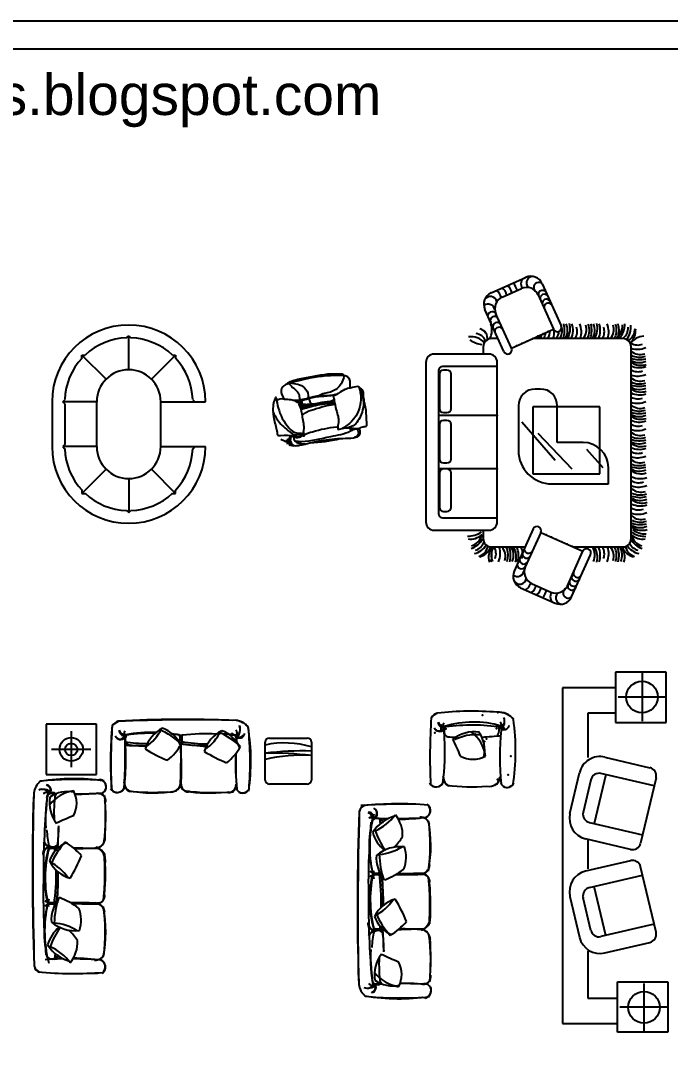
# Model space of a CAD drawing. Header units: inches. Extents: x 8.3 to 50.8, y 10.9 to 35.7.
# Drawn here: x 35.62 to 43.35, y 23.16 to 35.66 of the extents above; entities that cross this region are included whole.
import ezdxf

# ---------------------------------------------------------------- set-up
doc = ezdxf.new("R2010")
doc.units = ezdxf.units.IN
doc.header["$MEASUREMENT"] = 0
for name, color, linetype in [('02', 2, 'Continuous'), ('1', 1, 'Continuous'), ('4', 4, 'Continuous'), ('kadrbm', 4, 'Continuous')]:
    doc.layers.add(name, color=color, linetype=linetype)
doc.styles.add('bmmm', font='swissel.ttf')

# ---------------------------------------------------------------- blocks, each defined once
blk = doc.blocks.new('kadrbm')
at = {"layer": 'kadrbm', "color": 4}
blk.add_lwpolyline([(0, 0), (0, 24.797), (21, 24.797), (21, 0), (0, 0)], close=True, dxfattribs=at)
blk.add_lwpolyline([(20.663, 0.326), (20.663, 24.46), (0.337, 24.46), (0.337, 0.326), (20.663, 0.326)], dxfattribs=at)
at = {"layer": 'kadrbm', "color": 211, "true_color": 0xf674fb, "style": 'bmmm'}
blk.add_text('www.cad-libraries.blogspot.com', height=0.48513, dxfattribs=at).set_placement((0.573, 23.677))

msp = doc.modelspace()

# ---------------------------------------------------------------- linework, layer by layer
at = {"layer": '02'}
for p, q in [((41.221, 32.42), (41.632, 32.604)), ((41.83, 32.529), (42.055, 32.027)), ((41.353, 32.37), (41.581, 32.472)), ((41.78, 32.397), (41.964, 31.986)), ((41.371, 31.72), (41.146, 32.222)), ((41.462, 31.761), (41.278, 32.171)), ((41.302, 31.875), (41.226, 31.875)), ((41.462, 31.761), (41.964, 31.986)), ((42.789, 31.875), (41.716, 31.875)), ((42.03, 31.961), (42.03, 31.961)), ((41.126, 31.775), (41.126, 31.691)), ((42.889, 29.492), (42.889, 31.775)), ((41.193, 31.691), (40.543, 31.691)), ((41.437, 31.695), (41.437, 31.695)), ((40.443, 31.591), (40.443, 29.691)), ((41.293, 31.541), (40.643, 31.541)), ((40.694, 31.5), (40.654, 31.5)), ((41.293, 29.691), (41.293, 31.591)), ((40.593, 31.491), (40.593, 29.791)), ((40.604, 31.45), (40.604, 31.043)), ((40.744, 31.043), (40.744, 31.45)), ((41.809, 31.274), (41.746, 31.274)), ((41.546, 31.074), (41.546, 30.543)), ((42.517, 31.063), (41.717, 31.063)), ((41.717, 31.063), (41.717, 30.263)), ((42.009, 30.638), (42.009, 31.074)), ((42.517, 30.263), (42.517, 31.063)), ((41.293, 30.958), (40.593, 30.958)), ((40.654, 30.993), (40.694, 30.993)), ((40.694, 30.9), (40.654, 30.9)), ((41.984, 30.422), (41.585, 30.877)), ((40.604, 30.85), (40.604, 30.443)), ((40.744, 30.443), (40.744, 30.85)), ((42.185, 30.317), (41.782, 30.744)), ((42.317, 30.638), (42.009, 30.638)), ((42.556, 30.333), (42.359, 30.555)), ((40.654, 30.393), (40.694, 30.393)), ((41.293, 30.324), (40.593, 30.324)), ((40.604, 30.272), (40.604, 29.865)), ((40.744, 29.865), (40.744, 30.272)), ((41.717, 30.263), (42.517, 30.263)), ((42.617, 30.143), (42.617, 30.338)), ((41.946, 30.143), (42.617, 30.143)), ((40.654, 29.815), (40.694, 29.815)), ((40.643, 29.741), (41.293, 29.741)), ((41.787, 29.632), (41.787, 29.632)), ((40.543, 29.591), (41.193, 29.591)), ((41.126, 29.591), (41.126, 29.492)), ((41.721, 29.607), (41.496, 29.105)), ((41.812, 29.566), (41.628, 29.155)), ((41.812, 29.566), (42.314, 29.341)), ((41.226, 29.392), (41.624, 29.392)), ((42.201, 29.392), (42.789, 29.392)), ((42.13, 28.93), (42.314, 29.341)), ((42.18, 28.798), (42.405, 29.3)), ((42.38, 29.366), (42.38, 29.366)), ((41.571, 28.907), (41.982, 28.723)), ((41.703, 28.957), (41.931, 28.855)), ((43.304, 27.9), (42.704, 27.9)), ((42.704, 27.9), (42.704, 27.3)), ((43.019, 27.889), (43.019, 27.318)), ((43.304, 27.3), (43.304, 27.9)), ((42.704, 27.712), (42.072, 27.712)), ((42.072, 27.712), (42.072, 23.714)), ((43.305, 27.603), (42.733, 27.603)), ((42.704, 27.412), (42.372, 27.412)), ((42.372, 27.412), (42.372, 26.882)), ((36.519, 27.28), (35.919, 27.28)), ((35.919, 27.28), (35.919, 26.68)), ((36.519, 26.68), (36.519, 27.28)), ((42.704, 27.3), (43.304, 27.3)), ((38.53, 26.615), (38.53, 27.065)), ((38.58, 27.115), (39.03, 27.115)), ((39.08, 27.065), (39.08, 26.615)), ((42.575, 26.888), (43.11, 26.762)), ((35.919, 26.68), (36.519, 26.68)), ((42.16, 26.216), (42.274, 26.702)), ((42.586, 26.68), (42.449, 26.096)), ((43.162, 26.545), (42.529, 26.694)), ((43.185, 26.642), (43.002, 25.863)), ((39.03, 26.565), (38.58, 26.565)), ((42.409, 26.619), (42.317, 26.23)), ((42.392, 26.11), (43.024, 25.961)), ((42.881, 25.789), (42.346, 25.915)), ((42.372, 25.903), (42.372, 25.558)), ((42.881, 25.654), (42.346, 25.528)), ((43.185, 24.801), (43.002, 25.58)), ((42.392, 25.334), (43.024, 25.483)), ((42.586, 24.763), (42.449, 25.347)), ((42.16, 25.228), (42.274, 24.741)), ((42.409, 24.824), (42.317, 25.213)), ((43.162, 24.899), (42.529, 24.75)), ((42.575, 24.555), (43.11, 24.681)), ((42.372, 24.58), (42.372, 24.014)), ((42.726, 24.21), (43.326, 24.21)), ((42.726, 23.61), (42.726, 24.21)), ((43.041, 24.192), (43.041, 23.621)), ((43.326, 24.21), (43.326, 23.61)), ((42.372, 24.014), (42.726, 24.014)), ((43.327, 23.907), (42.755, 23.907)), ((42.072, 23.714), (42.726, 23.714)), ((43.326, 23.61), (42.726, 23.61))]:
    msp.add_line(p, q, dxfattribs=at)
for centre, radius in [((43.019, 27.603), 0.188), ((36.219, 26.98), 0.14), ((43.041, 23.907), 0.188)]:
    msp.add_circle(centre, radius, dxfattribs=at)
for centre, radius, start, end in [((41.346, 32.401), 0.123, 9.5225, 58.432), ((43.489, 33.42), 2.186, 203.737, 206.3584), ((41.655, 32.527), 0.0802, 113.1427, 218.8396), ((41.693, 32.467), 0.15, 24.1798, 114.1798), ((41.715, 32.539), 0.075, 65.2121, 228.3192), ((41.789, 32.483), 0.0615, 48.4225, 242.2152), ((41.283, 32.283), 0.15, 114.1798, 204.1798), ((41.212, 32.299), 0.0787, 11.2026, 151.53), ((41.215, 32.336), 0.13, 12.7012, 58.9469), ((41.288, 32.377), 0.118, 7.8271, 58.8485), ((41.643, 32.335), 0.15, 24.1798, 114.1798), ((41.833, 32.399), 0.0501, 20.2277, 204.9066), ((41.854, 32.352), 0.0511, 34.1, 191.0344), ((41.182, 32.201), 0.0851, 7.2311, 124.9599), ((41.415, 32.233), 0.15, 114.1798, 204.1798), ((41.88, 32.294), 0.0501, 23.2844, 208.3003), ((41.902, 32.248), 0.0506, 36.5866, 204.7365), ((41.233, 32.141), 0.0537, 16.0277, 174.999), ((41.26, 32.089), 0.0502, 30.8, 207.2146), ((41.002, 31.974), 0.228, 334.1821, 19.4479), ((41.292, 32.018), 0.0503, 32.4692, 205.5455), ((41.316, 31.957), 0.0531, 29.4492, 176.6138), ((42.01, 32.007), 0.05, 204.1798, 24.1798), ((41.847, 31.972), 0.219, 333.684, 19.826), ((41.791, 31.973), 0.305, 341.2222, 14.5287), ((41.941, 31.972), 0.191, 329.538, 24.092), ((41.962, 31.994), 0.202, 323.8482, 17.863), ((41.969, 31.974), 0.228, 334.1821, 19.4479), ((42.088, 31.956), 0.158, 328.8517, 20.247), ((42.057, 31.954), 0.24, 340.7481, 23.501), ((42.194, 31.983), 0.164, 318.3914, 18.9512), ((42.172, 31.972), 0.219, 333.684, 19.826), ((42.115, 31.973), 0.305, 341.2222, 14.5287), ((42.265, 31.972), 0.191, 329.538, 24.092), ((42.286, 31.994), 0.202, 323.8482, 17.863), ((42.293, 31.974), 0.228, 334.1821, 19.4479), ((42.412, 31.956), 0.158, 328.8517, 20.247), ((42.382, 31.954), 0.24, 340.7481, 23.501), ((42.519, 31.983), 0.164, 318.3914, 18.9512), ((42.496, 31.972), 0.219, 333.684, 19.826), ((42.585, 32.037), 0.202, 306.2281, 0.2429), ((42.44, 31.973), 0.305, 341.2222, 14.5287), ((42.585, 32.042), 0.228, 316.5621, 1.8278), ((42.694, 32.002), 0.158, 311.2316, 2.6269), ((42.645, 32.01), 0.24, 323.128, 5.881), ((40.987, 31.702), 0.195, 38.8369, 99.988), ((41.021, 31.793), 0.144, 21.3259, 81.8716), ((41.06, 31.877), 0.117, 350.0118, 76.4847), ((41.226, 31.775), 0.1, 90, 180), ((41.523, 31.972), 0.219, 333.684, 334.3), ((41.466, 31.973), 0.305, 341.2222, 345.2297), ((41.616, 31.972), 0.191, 329.538, 341.6837), ((41.637, 31.994), 0.202, 323.8482, 339.9757), ((41.644, 31.974), 0.228, 334.1821, 352.4545), ((41.763, 31.956), 0.158, 328.8517, 3.7608), ((41.733, 31.954), 0.24, 340.7481, 4.6225), ((41.87, 31.983), 0.164, 318.3914, 352.4356), ((42.789, 31.775), 0.1, 0, 90), ((42.771, 31.993), 0.164, 300.7714, 1.3311), ((43.047, 31.701), 0.202, 91.8381, 145.8528), ((42.724, 31.978), 0.219, 316.0639, 2.206), ((41.134, 32.079), 0.274, 232.5987, 265.103), ((41.417, 31.74), 0.05, 204.1798, 24.1798), ((42.969, 31.956), 0.158, 238.8517, 290.247), ((42.967, 31.987), 0.24, 250.7481, 293.501), ((40.543, 31.591), 0.1, 90, 180), ((41.193, 31.591), 0.1, 0, 90), ((42.997, 31.85), 0.164, 228.3914, 288.9512), ((42.985, 31.872), 0.219, 243.684, 289.826), ((42.986, 31.929), 0.305, 251.2222, 284.5287), ((40.643, 31.491), 0.05, 90, 180), ((40.654, 31.45), 0.05, 90, 180), ((40.694, 31.45), 0.05, 0, 90), ((42.985, 31.779), 0.191, 239.538, 294.092), ((43.007, 31.758), 0.202, 233.8482, 287.863), ((42.987, 31.757), 0.228, 244.1821, 289.4479), ((42.969, 31.638), 0.158, 238.8517, 290.247), ((42.967, 31.668), 0.24, 250.7481, 293.501), ((42.997, 31.532), 0.164, 228.3914, 288.9512), ((41.746, 31.074), 0.2, 90, 180), ((41.809, 31.074), 0.2, 0, 90), ((42.985, 31.554), 0.219, 243.684, 289.826), ((42.986, 31.611), 0.305, 251.2222, 284.5287), ((42.985, 31.46), 0.191, 239.538, 294.092), ((43.007, 31.44), 0.202, 233.8482, 287.863), ((42.987, 31.432), 0.228, 244.1821, 289.4479), ((42.969, 31.314), 0.158, 238.8517, 290.247), ((42.967, 31.344), 0.24, 250.7481, 293.501), ((40.654, 31.043), 0.05, 180, 270), ((40.694, 31.043), 0.05, 270, 0), ((42.997, 31.207), 0.164, 228.3914, 288.9512), ((42.985, 31.229), 0.219, 243.684, 289.826), ((40.654, 30.85), 0.05, 90, 180), ((40.694, 30.85), 0.05, 0, 90), ((42.986, 31.286), 0.305, 251.2222, 284.5287), ((42.985, 31.136), 0.191, 239.538, 294.092), ((43.007, 31.115), 0.202, 233.8482, 287.863), ((42.987, 31.108), 0.228, 244.1821, 289.4479), ((42.969, 30.989), 0.158, 238.8517, 290.247), ((42.967, 31.019), 0.24, 250.7481, 293.501), ((42.997, 30.883), 0.164, 228.3914, 288.9512), ((42.317, 30.338), 0.3, 0, 90), ((42.985, 30.905), 0.219, 243.684, 289.826), ((42.986, 30.962), 0.305, 251.2222, 284.5287), ((42.985, 30.811), 0.191, 239.538, 294.092), ((43.007, 30.79), 0.202, 233.8482, 287.863), ((41.946, 30.543), 0.4, 180, 270), ((42.987, 30.783), 0.228, 244.1821, 289.4479), ((42.969, 30.665), 0.158, 238.8517, 290.247), ((40.654, 30.443), 0.05, 180, 270), ((40.694, 30.443), 0.05, 270, 0), ((42.967, 30.695), 0.24, 250.7481, 293.501), ((42.997, 30.558), 0.164, 228.3914, 288.9512), ((42.985, 30.58), 0.219, 243.684, 289.826), ((40.654, 30.272), 0.05, 90, 180), ((40.694, 30.272), 0.05, 0, 90), ((42.986, 30.637), 0.305, 251.2222, 284.5287), ((42.985, 30.487), 0.191, 239.538, 294.092), ((43.007, 30.466), 0.202, 233.8482, 287.863), ((42.998, 30.434), 0.228, 244.1821, 289.4479), ((42.98, 30.315), 0.158, 238.8517, 290.247), ((42.978, 30.345), 0.24, 250.7481, 293.501), ((43.007, 30.209), 0.164, 228.3914, 288.9512), ((42.996, 30.231), 0.219, 243.684, 289.826), ((42.997, 30.288), 0.305, 251.2222, 284.5287), ((42.996, 30.137), 0.191, 239.538, 294.092), ((43.018, 30.117), 0.202, 233.8482, 287.863), ((42.998, 30.109), 0.228, 244.1821, 289.4479), ((40.643, 29.791), 0.05, 180, 270), ((40.654, 29.865), 0.05, 180, 270), ((40.694, 29.865), 0.05, 270, 0), ((42.98, 29.991), 0.158, 238.8517, 290.247), ((42.978, 30.021), 0.24, 250.7481, 293.501), ((43.007, 29.884), 0.164, 228.3914, 288.9512), ((40.543, 29.691), 0.1, 180, 270), ((41.193, 29.691), 0.1, 270, 0), ((41.767, 29.586), 0.05, 335.8202, 155.8202), ((42.996, 29.906), 0.219, 243.684, 289.826), ((42.997, 29.963), 0.305, 251.2222, 284.5287), ((42.996, 29.813), 0.191, 239.538, 294.092), ((43.018, 29.792), 0.202, 233.8482, 287.863), ((40.941, 29.826), 0.305, 269.754, 303.0605), ((40.978, 29.677), 0.191, 260.1907, 314.7447), ((40.919, 29.594), 0.202, 289.4581, 343.4729), ((43.024, 29.677), 0.191, 225.2553, 279.8093), ((43.083, 29.594), 0.202, 196.5271, 250.5419), ((43.062, 29.823), 0.305, 236.9395, 270.246), ((43.047, 29.768), 0.219, 229.4012, 275.5433), ((40.914, 29.591), 0.228, 287.8732, 333.139), ((40.964, 29.546), 0.24, 283.8201, 326.573), ((40.988, 29.503), 0.158, 287.0741, 338.4694), ((41.023, 29.433), 0.164, 288.3699, 348.9297), ((41.021, 29.482), 0.219, 287.4951, 333.6371), ((41.226, 29.492), 0.1, 180, 270), ((41.391, 29.272), 0.202, 143.8482, 197.863), ((41.002, 29.292), 0.228, 340.5521, 25.8179), ((41.412, 29.295), 0.191, 149.538, 204.092), ((41.121, 29.31), 0.158, 339.753, 31.1483), ((41.09, 29.312), 0.24, 336.499, 19.2519), ((41.227, 29.283), 0.164, 341.0488, 41.6086), ((41.205, 29.294), 0.219, 340.174, 26.316), ((41.148, 29.293), 0.305, 345.4713, 18.7778), ((41.298, 29.295), 0.191, 335.908, 30.462), ((41.319, 29.272), 0.202, 342.137, 36.1518), ((41.32, 29.292), 0.228, 340.5521, 25.8179), ((41.439, 29.31), 0.158, 339.753, 31.1483), ((42.265, 29.295), 0.191, 335.908, 30.462), ((42.286, 29.272), 0.202, 342.137, 36.1518), ((42.293, 29.292), 0.228, 340.5521, 25.8179), ((42.412, 29.31), 0.158, 339.753, 31.1483), ((42.382, 29.312), 0.24, 336.499, 19.2519), ((42.519, 29.283), 0.164, 341.0488, 41.6086), ((42.496, 29.294), 0.219, 340.174, 26.316), ((42.44, 29.293), 0.305, 345.4713, 18.7778), ((42.59, 29.295), 0.191, 335.908, 30.462), ((42.611, 29.272), 0.202, 342.137, 36.1518), ((42.981, 29.482), 0.219, 206.3629, 252.5049), ((42.789, 29.492), 0.1, 270, 0), ((42.979, 29.433), 0.164, 191.0703, 251.6301), ((43.038, 29.546), 0.24, 213.427, 256.1799), ((43.014, 29.503), 0.158, 201.5306, 252.9259), ((43.088, 29.591), 0.228, 206.861, 252.1268), ((41.61, 29.238), 0.0502, 152.7854, 329.2), ((41.642, 29.309), 0.0503, 154.4545, 327.5308), ((41.666, 29.37), 0.0531, 183.3862, 330.5508), ((42.36, 29.32), 0.05, 335.8202, 155.8202), ((41.583, 29.186), 0.0537, 185.001, 343.9723), ((41.765, 29.094), 0.15, 155.8202, 245.8202), ((41.532, 29.126), 0.0851, 235.0401, 352.7689), ((41.633, 29.044), 0.15, 155.8202, 245.8202), ((41.562, 29.028), 0.0787, 208.47, 348.7974), ((42.23, 29.033), 0.0501, 151.6997, 336.7156), ((42.252, 29.079), 0.0506, 155.2635, 323.4134), ((41.565, 28.991), 0.13, 301.0531, 347.2988), ((41.638, 28.95), 0.118, 301.1515, 352.1729), ((41.696, 28.926), 0.123, 301.568, 350.4775), ((43.839, 27.907), 2.186, 153.6416, 156.263), ((41.993, 28.992), 0.15, 245.8202, 335.8202), ((42.139, 28.844), 0.0615, 117.7848, 311.5775), ((42.183, 28.928), 0.0501, 155.0934, 339.7723), ((42.204, 28.975), 0.0511, 168.9656, 325.9), ((42.005, 28.8), 0.0802, 141.1604, 246.8573), ((42.043, 28.859), 0.15, 245.8202, 335.8202), ((42.065, 28.787), 0.075, 131.6808, 294.7879), ((40.614, 27.291), 0.126, 106.0328, 148.1183), ((40.689, 27.186), 0.25, 116.8565, 136.4538), ((40.991, 23.708), 3.727, 85.3487, 96.3339), ((41.315, 27.21), 0.214, 35.5788, 95.982), ((41.296, 27.156), 0.268, 44.163, 81.9925), ((41.196, 26.847), 4.509, 174.569, 184.5675), ((43.309, 26.807), 6.618, 176.067, 182.6857), ((36.814, 27.194), 0.126, 106.0328, 148.1183), ((36.889, 27.089), 0.25, 116.8565, 136.4538), ((37.627, 9.456), 17.877, 88.2125, 92.7303), ((37.566, 13.721), 13.617, 87.5671, 93.3124), ((38.165, 27.132), 0.195, 32.8907, 96.1208), ((38.14, 27.224), 0.093, 293.2753, 25.1285), ((38.149, 27.088), 0.239, 41.2896, 81.3451), ((38.085, 27.216), 0.147, 318.8652, 18.7527), ((47.639, 26.886), 7.147, 176.2156, 182.5843), ((40.667, 27.336), 0.0839, 202.1784, 268.816), ((40.697, 27.269), 0.0474, 146.4144, 225.6062), ((38.092, 26.966), 2.579, 3.241, 7.0164), ((41.013, 26.166), 1.14, 73.312, 107.7814), ((40.996, 24.952), 2.317, 81.478, 97.8449), ((41.193, 27.212), 0.123, 324.1045, 27.1026), ((41.289, 27.321), 0.093, 293.2753, 25.1285), ((41.373, 27.277), 0.0629, 222.3711, 350.7084), ((38.829, 26.962), 2.684, 351.1577, 8.0355), ((36.799, 27.166), 0.0627, 202.4078, 345.2186), ((36.806, 27.169), 0.0703, 202.3898, 317.6866), ((36.845, 27.202), 0.0554, 173.4415, 271.9892), ((36.867, 27.24), 0.0839, 202.1784, 268.816), ((34.292, 26.869), 2.579, 352.011, 7.0164), ((36.897, 27.173), 0.0474, 146.4144, 225.6062), ((31.083, 26.907), 5.78, 356.0408, 2.4927), ((36.933, 27.101), 0.0736, 136.8811, 263.8826), ((37.179, 25.381), 1.801, 88.4097, 100.0534), ((37.196, 24.856), 2.317, 89.4415, 97.8449), ((37.495, 26.865), 0.413, 117.0571, 162.9874), ((37.184, 26.886), 0.368, 23.2301, 70.5499), ((37.179, 25.381), 1.801, 79.5443, 82.197), ((37.196, 24.856), 2.317, 81.478, 84.2205), ((37.434, 27.11), 0.0836, 330.532, 30.1681), ((37.393, 27.116), 0.123, 337.3836, 16.6892), ((37.701, 27.097), 0.17, 161.6507, 188.4638), ((37.741, 27.1), 0.206, 165.7939, 195.9521), ((37.837, 24.144), 3.021, 87.8781, 95.6361), ((38.199, 26.835), 0.413, 117.0571, 162.9874), ((37.86, 24.665), 2.506, 81.6933, 87.7983), ((37.889, 26.855), 0.368, 23.2301, 70.5499), ((37.837, 24.144), 3.021, 83.2509, 84.9129), ((38.116, 27.101), 0.0707, 340.807, 79.3784), ((38.123, 27.16), 0.0742, 335.5539, 42.2797), ((38.224, 27.18), 0.0629, 222.3711, 350.7084), ((38.128, 27.097), 0.0634, 337.7613, 32.2634), ((41.847, 26.841), 3.672, 174.9347, 176.2899), ((38.202, 27.215), 0.0958, 260.1316, 332.1567), ((35.875, 26.844), 2.484, 351.6486, 9.1921), ((34.312, 26.828), 4.038, 355.3747, 5.9373), ((40.599, 27.262), 0.0627, 202.4078, 345.2186), ((40.733, 27.197), 0.0736, 136.8811, 246.4702), ((40.932, 30.886), 3.763, 266.5261, 267.954), ((41.018, 26.776), 0.413, 81.8418, 127.7963), ((40.711, 26.832), 0.448, 8.8265, 52.5525), ((40.776, 26.972), 0.368, 347.4168, 35.3346), ((40.932, 30.886), 3.763, 272.7173, 276.3116), ((44.764, 26.875), 3.439, 174.444, 185.0719), ((37.185, 29.582), 2.534, 262.5528, 268.6269), ((36.919, 27.09), 0.0583, 189.6906, 282.3774), ((37.086, 31.338), 4.314, 267.2347, 270.3614), ((37.158, 30.492), 3.469, 265.544, 269.2544), ((36.907, 27.409), 0.723, 309.4337, 329.6932), ((37.185, 29.582), 2.534, 277.2274, 277.2755), ((44078.848, -758.491), 44048.327, 178.9781545, 178.978842), ((33.67, 26.75), 3.862, 4.5216, 4.6345), ((37.481, 27.09), 0.0524, 317.9859, 330.8687), ((33.67, 26.75), 3.862, 356.7127, 4.1575), ((37.893, 29.231), 2.213, 260.4732, 268.3542), ((37.284, 26.197), 0.885, 72.5362, 74.0375), ((37.086, 31.338), 4.314, 275.8785, 276.1128), ((37.879, 29.116), 2.072, 260.3999, 268.9939), ((37.856, 29.807), 2.782, 263.6709, 269.5051), ((37.612, 27.379), 0.723, 309.4337, 329.6932), ((42.642, 26.825), 4.464, 176.2108, 176.8092), ((38.58, 27.065), 0.05, 90, 180), ((39.03, 27.065), 0.05, 0, 90), ((37.569, 26.965), 3.101, 352.8143, 2.704), ((37.962, 25.712), 3.129, 22.3322, 26.3774), ((37.928, 28.291), 1.546, 237.5824, 248.6629), ((38.633, 28.261), 1.546, 237.5824, 248.6629), ((41.847, 26.841), 3.672, 178.6665, 185.2578), ((42.642, 26.825), 4.464, 178.6197, 184.1973), ((41.006, 27.181), 0.318, 241.8773, 297.8058), ((42.518, 26.645), 0.25, 76.7486, 166.7486), ((43.088, 26.665), 0.1, 346.7486, 76.7486), ((35.965, 26.437), 0.195, 123.9977, 123.9977), ((36.252, 24.147), 2.484, 81.6486, 99.3659), ((40.755, 26.651), 0.108, 175.0253, 259.0244), ((40.752, 26.641), 0.1, 177.5015, 250.1772), ((41.2, 26.668), 0.13, 256.5489, 353.4133), ((41.224, 26.638), 0.0951, 294.3626, 5.0766), ((42.506, 26.596), 0.1, 76.7486, 166.7486), ((36.008, 26.421), 0.239, 131.2896, 171.3451), ((35.872, 26.412), 0.093, 23.2753, 115.1285), ((35.88, 26.357), 0.147, 48.8652, 108.7527), ((36.268, 22.584), 4.038, 86.3119, 95.9373), ((35.916, 26.496), 0.0629, 312.3711, 80.7084), ((35.881, 26.474), 0.0958, 350.1316, 62.1567), ((36.554, 26.536), 0.0825, 287.1572, 108.6588), ((36.535, 26.528), 0.0996, 337.3277, 71.2934), ((36.767, 26.554), 0.0884, 205.6905, 345.3621), ((36.767, 26.562), 0.0942, 223.9347, 326.959), ((36.955, 26.584), 0.108, 175.0253, 259.0244), ((36.952, 26.574), 0.1, 177.5015, 250.1772), ((37.4, 26.602), 0.13, 256.5489, 353.4133), ((37.424, 26.572), 0.0951, 294.3626, 5.0766), ((37.603, 26.564), 0.0835, 178.1772, 286.5563), ((37.613, 26.558), 0.0842, 174.8908, 287.0684), ((38.089, 26.562), 0.096, 255.9026, 2.3421), ((38.113, 26.537), 0.0665, 248.9885, 9.7383), ((38.263, 26.542), 0.0825, 197.1572, 342.2843), ((38.256, 26.561), 0.0996, 247.3277, 323.9322), ((38.58, 26.615), 0.05, 180, 270), ((39.03, 26.615), 0.05, 270, 0), ((40.567, 26.62), 0.0884, 205.6905, 345.3621), ((40.986, 28.733), 2.199, 262.449, 274.7928), ((41.412, 26.608), 0.0825, 197.1572, 342.2843), ((65.458, 25.499), 29.702, 178.231, 182.1209), ((73.97, 25.562), 38.209, 178.6582, 181.7483), ((35.936, 26.395), 0.0742, 65.5539, 132.2797), ((44.75, 25.524), 8.862, 174.0099, 180.3625), ((37.38, 26.152), 1.469, 166.5301, 184.2833), ((35.989, 26.395), 0.0632, 54.6382, 174.4906), ((36.255, 30.119), 3.672, 264.9347, 266.6337), ((36.371, 26.352), 0.413, 171.8418, 217.7963), ((36.316, 26.045), 0.448, 98.8265, 142.5525), ((36.175, 26.11), 0.368, 77.4168, 125.3346), ((36, 26.409), 0.0556, 48.8678, 127.7501), ((36.271, 30.914), 4.464, 266.2108, 267.1531), ((32.056, 26.207), 3.991, 3.2512, 3.3857), ((35.966, 26.34), 0.318, 331.8773, 27.8058), ((36.271, 30.914), 4.464, 269.9048, 274.1973), ((36.255, 30.119), 3.672, 270.1585, 275.2578), ((36.535, 26.361), 0.096, 353.4037, 92.3421), ((36.559, 26.385), 0.0665, 338.9885, 99.7383), ((34.402, 26.187), 2.229, 351.8403, 6.2922), ((32.233, 26.158), 4.396, 356.7482, 3.462), ((37.188, 28.109), 1.647, 259.5833, 279.9457), ((37.186, 28.667), 2.199, 262.449, 274.7928), ((37.916, 29.076), 2.611, 262.2852, 275.1755), ((37.875, 28.672), 2.211, 262.305, 274.9219), ((39.743, 26.22), 0.0962, 93.9909, 168.3328), ((39.736, 26.233), 0.0851, 102.8701, 172.7992), ((40.157, 19.71), 6.618, 88.2528, 94.2367), ((40.116, 21.779), 4.552, 85.5341, 95.2764), ((39.798, 26.221), 0.0627, 284.7814, 67.5922), ((39.795, 26.214), 0.0703, 312.3134, 67.6102), ((40.402, 26.253), 0.0942, 293.6813, 53.9016), ((40.411, 26.252), 0.0879, 295.1873, 47.995), ((37.435, 23.296), 3.129, 112.3322, 116.3774), ((69.33, 25.141), 29.702, 177.8791, 181.769), ((77.842, 25.078), 38.209, 178.2517, 181.3418), ((39.724, 26.152), 0.0839, 1.184, 67.8216), ((39.762, 26.175), 0.0554, 358.0108, 96.5585), ((39.791, 26.122), 0.0474, 44.3938, 123.5856), ((41.048, 25.831), 1.28, 165.3745, 196.5383), ((41.284, 25.823), 1.51, 165.2542, 194.7458), ((40.095, 28.727), 2.579, 262.9836, 267.5705), ((39.863, 26.086), 0.0736, 25.1742, 152.9234), ((40.057, 31.936), 5.78, 267.5073, 269.3973), ((40.185, 25.758), 0.441, 102.4859, 148.3594), ((39.873, 26.1), 0.0583, 16.7712, 80.3094), ((37.382, 25.834), 2.534, 5.932, 7.4472), ((37.539, 25.845), 2.404, 6.1109, 6.9851), ((36.472, 25.861), 3.469, 3.9965, 4.456), ((39.779, 25.957), 0.388, 357.2031, 39.1005), ((40.057, 31.936), 5.78, 270.5455, 273.9592), ((40.095, 28.727), 2.579, 270.4744, 277.884), ((40.379, 26.065), 0.108, 10.9756, 94.9747), ((40.389, 26.068), 0.1, 19.8228, 92.4985), ((38.855, 25.831), 1.647, 350.0543, 10.4167), ((42.403, 26.158), 0.25, 166.7486, 256.7486), ((42.415, 26.207), 0.1, 166.7486, 256.7486), ((37.572, 26.152), 1.651, 184.5183, 191.428), ((33.486, 26.135), 2.588, 353.2748, 358.4724), ((31.17, 26.128), 4.9, 356.3519, 359.3257), ((48.487, 25.383), 8.729, 175.2123, 181.384), ((38.297, 25.833), 2.199, 352.0869, 7.551), ((36.147, 26.033), 0.297, 210.3511, 228.6761), ((35.997, 25.93), 0.117, 203.684, 245.0689), ((35.782, 25.251), 0.723, 39.4337, 59.6932), ((36.489, 25.934), 0.135, 291.1294, 349.2674), ((36.506, 25.927), 0.119, 289.991, 359.7438), ((40.19, 26.09), 0.393, 194.8665, 232.3615), ((39.402, 26.456), 0.923, 316.0462, 325.9003), ((35.944, 25.744), 0.0629, 69.8881, 198.2253), ((35.98, 25.724), 0.0958, 107.6486, 179.6737), ((37.168, 25.453), 1.268, 163.2513, 195.4529), ((37.35, 25.445), 1.441, 165.3201, 193.5754), ((36, 25.897), 0.0781, 220.5928, 326.3698), ((35.991, 25.71), 0.09, 48.1559, 121.9066), ((35.994, 25.736), 0.0675, 26.0752, 137.3767), ((36.001, 25.916), 0.0964, 235.424, 310.754), ((36.306, 25.528), 0.368, 113.2301, 160.5499), ((36.609, 34.345), 8.543, 266.0747, 266.4401), ((33.277, 25.502), 2.763, 5.568, 6.1795), ((32.056, 26.207), 3.991, 354.3577, 354.486), ((36.137, 33.148), 7.351, 269.2018, 269.3525), ((33.57, 25.472), 2.493, 7.2555, 7.6363), ((32.945, 25.466), 3.12, 5.9894, 6.3687), ((36.609, 34.345), 8.543, 267.5219, 269.6431), ((36.137, 33.148), 7.351, 270.9113, 273.1207), ((36.492, 25.687), 0.128, 349.1242, 80.3277), ((36.433, 25.645), 0.193, 356.8321, 61.1725), ((33.554, 25.506), 3.067, 354.024, 4.5937), ((40.139, 25.373), 0.447, 83.6702, 129.5436), ((39.814, 25.697), 0.394, 338.3873, 17.8438), ((42.904, 25.886), 0.1, 256.7486, 346.7486), ((36.326, 25.839), 0.413, 207.0571, 252.9874), ((34.9, 26.273), 1.546, 327.5824, 338.6629), ((33.569, 25.508), 3.058, 355.178, 4.3128), ((40.252, 25.691), 0.399, 176.0508, 221.5115), ((42.904, 25.557), 0.1, 13.2514, 103.2514), ((33.277, 25.502), 2.763, 352.2935, 0.8051), ((33.57, 25.472), 2.493, 351.7139, 1.113), ((32.945, 25.466), 3.12, 354.5707, 0.9875), ((41.04, 25.187), 1.268, 164.5471, 196.7487), ((39.848, 25.627), 0.123, 234.1749, 292.4749), ((41.222, 25.195), 1.441, 166.4246, 194.6799), ((39.854, 25.585), 0.0836, 227.9567, 318.0859), ((37.149, 25.138), 2.763, 359.1949, 7.7065), ((40.214, 29.35), 3.862, 265.3655, 265.3663), ((40.767, 25.735), 0.885, 193.524, 197.4638), ((37.442, 25.168), 2.493, 358.887, 8.2861), ((37.539, 25.845), 2.404, 351.1063, 351.8048), ((39.614, 26.3), 0.937, 291.2126, 307.0845), ((825.455, -44015.829), 44048.327, 91.021194, 91.0216072), ((40.362, 25.619), 0.13, 276.5867, 353.3659), ((40.4, 25.416), 0.0835, 343.4437, 91.8228), ((40.392, 25.595), 0.0951, 283.3965, 359.8407), ((42.403, 25.285), 0.25, 103.2514, 193.2514), ((44.615, 25.257), 8.729, 178.616, 184.7877), ((39.867, 25.318), 0.17, 66.4473, 122.7025), ((39.863, 25.279), 0.206, 74.0479, 112.8429), ((36.817, 25.174), 3.12, 359.0125, 5.4293), ((40.214, 29.35), 3.862, 268.0798, 273.2873), ((40.406, 25.406), 0.0842, 348.429, 95.1092), ((37.425, 25.134), 3.067, 355.4063, 5.976), ((37.441, 25.132), 3.058, 355.6872, 4.822), ((36.534, 25.234), 0.0842, 264.8908, 11.571), ((42.415, 25.236), 0.1, 103.2514, 193.2514), ((37.176, 24.809), 1.28, 163.4617, 194.6255), ((37.412, 24.817), 1.51, 165.2542, 194.7458), ((35.995, 25.322), 0.17, 237.2975, 293.5527), ((35.976, 25.013), 0.123, 67.5251, 125.8251), ((35.992, 25.361), 0.206, 247.1571, 285.9521), ((35.982, 25.055), 0.0836, 41.9141, 132.0433), ((36.38, 24.949), 0.399, 138.4885, 183.9492), ((36.342, 21.29), 3.862, 94.6337, 94.6345), ((36.895, 24.905), 0.885, 162.5362, 166.476), ((33.668, 24.795), 2.404, 8.1952, 8.8937), ((35.742, 24.34), 0.937, 52.9155, 68.7874), ((36.342, 21.29), 3.862, 86.7127, 91.9202), ((821.583, 44066.469), 44048.327, 268.9783928, 268.978806), ((36.49, 25.021), 0.13, 6.6341, 83.4133), ((36.528, 25.224), 0.0835, 268.1772, 16.5563), ((36.52, 25.045), 0.0951, 0.1593, 76.6035), ((48.622, 25.116), 8.862, 179.6375, 185.9901), ((40.198, 24.801), 0.413, 107.0126, 152.9429), ((38.772, 24.367), 1.546, 21.3371, 32.4176), ((35.942, 24.943), 0.394, 342.1562, 21.6127), ((34.983, 24.809), 1.647, 349.5833, 9.9457), ((34.425, 24.807), 2.199, 352.449, 7.9131), ((40.305, 24.996), 0.193, 298.8275, 3.1679), ((36.267, 25.267), 0.447, 230.4564, 276.3298), ((39.816, 24.896), 0.0629, 161.7747, 290.1119), ((39.852, 24.916), 0.0958, 180.3263, 252.3514), ((39.866, 24.904), 0.0675, 222.6233, 333.9248), ((40.178, 25.112), 0.368, 199.4501, 246.7699), ((39.654, 25.389), 0.723, 300.3068, 320.5663), ((40.364, 24.953), 0.128, 279.6723, 10.8758), ((36.318, 24.55), 0.393, 127.6385, 165.1335), ((35.53, 24.184), 0.923, 34.0997, 43.9538), ((40.019, 24.607), 0.297, 131.3239, 149.6489), ((39.869, 24.71), 0.117, 114.9311, 156.316), ((41.444, 24.488), 1.651, 168.572, 175.4817), ((39.872, 24.743), 0.0781, 33.6302, 139.4072), ((39.863, 24.93), 0.09, 238.0934, 311.8441), ((39.872, 24.724), 0.0964, 49.246, 124.576), ((37.149, 25.138), 2.763, 353.8205, 354.432), ((40.481, 16.295), 8.543, 93.5599, 93.9253), ((35.928, 24.433), 3.991, 5.514, 5.6423), ((40.009, 17.492), 7.351, 90.6475, 90.7982), ((37.442, 25.168), 2.493, 352.3637, 352.7445), ((36.817, 25.174), 3.12, 353.6313, 354.0106), ((37.358, 24.505), 2.588, 1.5276, 6.7252), ((35.042, 24.512), 4.9, 0.6743, 3.6481), ((40.481, 16.295), 8.543, 90.3569, 92.4781), ((40.009, 17.492), 7.351, 86.8793, 89.0887), ((40.361, 24.706), 0.135, 10.7326, 68.8706), ((40.378, 24.713), 0.119, 0.2562, 70.009), ((38.274, 24.453), 2.229, 353.7078, 8.1597), ((42.506, 24.847), 0.1, 193.2514, 283.2514), ((43.088, 24.778), 0.1, 283.2514, 13.2514), ((36.313, 24.882), 0.441, 211.6406, 257.5141), ((35.907, 24.683), 0.388, 320.8995, 2.7969), ((36.105, 24.482), 4.396, 356.538, 3.2518), ((42.518, 24.798), 0.25, 193.2514, 283.2514), ((35.991, 24.554), 0.0736, 207.0766, 334.8258), ((36.001, 24.54), 0.0583, 279.6906, 343.2288), ((33.51, 24.806), 2.534, 352.5528, 354.068), ((33.668, 24.795), 2.404, 353.0149, 353.8891), ((32.6, 24.779), 3.469, 355.544, 356.0035), ((36.507, 24.575), 0.108, 265.0253, 349.0244), ((36.517, 24.572), 0.1, 267.5015, 340.1772), ((41.252, 24.488), 1.469, 175.7167, 193.4699), ((40.243, 24.288), 0.413, 142.2037, 188.1582), ((41.307, 27.344), 3.129, 243.6226, 247.6678), ((35.871, 24.42), 0.0962, 191.6672, 266.0091), ((35.864, 24.407), 0.0851, 187.2008, 257.1299), ((36.223, 21.913), 2.579, 92.4295, 97.0164), ((36.185, 18.704), 5.78, 90.6027, 92.4927), ((36.185, 18.704), 5.78, 86.0408, 89.4545), ((36.223, 21.913), 2.579, 82.116, 89.5256), ((36.53, 24.387), 0.0942, 306.0984, 66.3187), ((36.539, 24.388), 0.0879, 312.005, 64.8127), ((39.836, 24.203), 0.195, 236.0023, 236.0023), ((39.838, 24.3), 0.318, 332.1942, 28.1227), ((36.244, 28.861), 4.552, 264.7236, 274.4659), ((36.33, 30.93), 6.618, 271.1095, 271.7472), ((40.188, 24.595), 0.448, 217.4475, 261.1735), ((40.407, 24.279), 0.096, 267.6579, 6.5963), ((40.431, 24.255), 0.0665, 260.2617, 21.0115), ((39.88, 24.219), 0.239, 188.6549, 228.7104), ((39.744, 24.228), 0.093, 244.8715, 336.7247), ((39.752, 24.283), 0.147, 251.2473, 311.1348), ((39.808, 24.245), 0.0742, 227.7203, 294.4461), ((39.861, 24.245), 0.0632, 185.5094, 305.3618), ((39.788, 24.144), 0.0629, 279.2916, 47.6289), ((39.753, 24.166), 0.0958, 297.8433, 9.8684), ((40.127, 20.521), 3.672, 93.3663, 95.0653), ((40.047, 24.53), 0.368, 234.6654, 282.5832), ((39.872, 24.231), 0.0556, 232.2499, 311.1322), ((40.143, 19.726), 4.464, 92.8469, 93.7892), ((35.928, 24.433), 3.991, 356.6143, 356.7488), ((40.143, 19.726), 4.464, 85.8027, 90.0952), ((40.127, 20.521), 3.672, 84.7422, 89.8415), ((40.426, 24.105), 0.0825, 251.3412, 72.8428), ((40.407, 24.112), 0.0996, 288.7066, 22.6723), ((40.124, 26.493), 2.484, 260.6341, 278.3514), ((40.14, 28.056), 4.038, 264.0627, 273.6881)]:
    msp.add_arc(centre, radius, start, end, dxfattribs=at)
for p in [(41.713, 31.873), (41.776, 31.902), (41.839, 31.93), (41.901, 31.958), (41.525, 31.789), (41.588, 31.817), (41.65, 31.845), (41.293, 30.958), (41.293, 30.324), (41.875, 29.538), (41.938, 29.51), (42, 29.482), (42.063, 29.453), (42.126, 29.425), (42.189, 29.397), (42.251, 29.369), (41.119, 27.386), (41.299, 27.42), (41.287, 27.262), (40.55, 27.176), (40.681, 27.224), (41.03, 27.16), (41.286, 27.23), (41.366, 27.244), (41.141, 27.076), (41.167, 27.106), (41.456, 26.899), (41.422, 26.675), (41.297, 26.62)]:
    msp.add_point(p, dxfattribs=at)
at = {"layer": '1'}
for p, q in [((36.878, 31.883, -0.686), (36.904, 31.909, -0.686)), ((36.904, 31.909, -0.686), (36.93, 31.883, -0.686)), ((36.904, 31.503, -0.686), (36.904, 31.909, -0.686)), ((36.347, 31.678, -0.686), (36.384, 31.678, -0.686)), ((36.347, 31.642, -0.686), (36.347, 31.678, -0.686)), ((36.635, 31.391, -0.686), (36.347, 31.678, -0.686)), ((37.174, 31.391, -0.686), (37.461, 31.678, -0.686)), ((37.424, 31.678, -0.686), (37.461, 31.678, -0.686)), ((37.461, 31.678, -0.686), (37.461, 31.642, -0.686)), ((36.117, 31.122, -0.686), (36.143, 31.147, -0.686)), ((37.666, 31.147, -0.686), (37.692, 31.122, -0.686)), ((35.99, 31.122, -0.686), (35.99, 30.563, -0.686)), ((36.523, 31.122, -0.686), (36.117, 31.122, -0.686)), ((36.142, 31.096, -0.686), (36.117, 31.122, -0.686)), ((36.142, 31.096, -0.686), (36.142, 30.614, -0.686)), ((36.523, 30.588, -0.686), (36.523, 31.122, -0.686)), ((37.285, 30.588, -0.686), (37.285, 31.122, -0.686)), ((37.285, 31.122, -0.686), (37.819, 31.122, -0.686)), ((38.847, 30.614, -0.686), (38.715, 30.674, -0.686)), ((38.798, 30.612, -0.686), (38.786, 30.667, -0.686)), ((38.826, 30.596, -0.686), (38.798, 30.685, -0.686)), ((36.142, 30.614, -0.686), (36.117, 30.588, -0.686)), ((36.117, 30.588, -0.686), (36.143, 30.562, -0.686)), ((36.523, 30.588, -0.686), (36.117, 30.588, -0.686)), ((37.285, 30.588, -0.686), (37.819, 30.588, -0.686)), ((37.666, 30.562, -0.686), (37.692, 30.588, -0.686)), ((36.635, 30.319, -0.686), (36.347, 30.031, -0.686)), ((37.174, 30.319, -0.686), (37.461, 30.031, -0.686)), ((36.904, 30.207, -0.686), (36.904, 29.801, -0.686)), ((36.347, 30.068, -0.686), (36.347, 30.031, -0.686)), ((36.347, 30.031, -0.686), (36.384, 30.031, -0.686)), ((37.424, 30.031, -0.686), (37.461, 30.031, -0.686)), ((37.461, 30.031, -0.686), (37.461, 30.068, -0.686)), ((36.878, 29.827, -0.686), (36.904, 29.801, -0.686)), ((36.904, 29.801, -0.686), (36.93, 29.827, -0.686)), ((38.924, 26.921), (38.924, 26.921)), ((40.536, 26.579), (40.536, 26.579)), ((39.955, 26.189), (39.955, 26.189)), ((40.011, 26.174), (40.011, 26.174)), ((40.026, 26.173), (40.026, 26.173)), ((40.456, 26.134), (40.456, 26.134)), ((40.46, 26.19), (40.46, 26.19)), ((39.841, 25.953), (39.841, 25.953)), ((40.164, 25.845), (40.164, 25.845)), ((36.584, 24.506), (36.584, 24.506)), ((36.139, 24.466), (36.139, 24.466)), ((36.154, 24.467), (36.154, 24.467)), ((36.589, 24.45), (36.589, 24.45))]:
    msp.add_line(p, q, dxfattribs=at)
for centre, radius, start, end in [((36.904, 31.122, -0.686), 0.914, 0, 180), ((36.904, 31.122, -0.686), 0.762, 91.9432, 133.0568), ((36.904, 31.122, -0.686), 0.762, 46.9432, 88.0568), ((36.904, 31.122, -0.686), 0.762, 136.9432, 178.0568), ((36.904, 31.122, -0.686), 0.762, 1.9432, 43.0568), ((36.904, 31.122, -0.686), 0.381, 0, 180), ((38.998, 32.45, -0.686), 1.817, 272.1368, 283.4627), ((36.904, 30.588, -0.686), 0.914, 180, 0), ((36.904, 30.588, -0.686), 0.762, 181.9432, 223.0568), ((36.904, 30.588, -0.686), 0.381, 180, 0), ((36.904, 30.588, -0.686), 0.762, 316.9432, 358.0568), ((36.904, 30.588, -0.686), 0.762, 226.9432, 268.0568), ((36.904, 30.588, -0.686), 0.762, 271.9432, 313.0568)]:
    msp.add_arc(centre, radius, start, end, dxfattribs=at)
for points, knots in [([(38.786, 31.332, -0.686), (38.786, 31.334, -0.686), (38.791, 31.343, -0.686), (38.857, 31.381, -0.686), (39.032, 31.412, -0.686), (39.247, 31.46, -0.686), (39.402, 31.456, -0.686), (39.456, 31.453, -0.686), (39.462, 31.442, -0.686), (39.464, 31.437, -0.686)], [17.99656, 17.99656, 17.99656, 17.99656, 24.654541, 59.355785, 289.542515, 728.551681, 882.30278, 904.288941, 924.788376, 924.788376, 924.788376, 924.788376]), ([(38.801, 31.339, -0.686), (38.889, 31.364, -0.686), (39.104, 31.425, -0.686), (39.334, 31.444, -0.686), (39.506, 31.435, -0.686), (39.544, 31.373, -0.686), (39.54, 31.321, -0.686), (39.538, 31.284, -0.686)], [0, 0, 0, 0, 350.70006, 858.205579, 917.075962, 972.848208, 1113.682742, 1113.682742, 1113.682742, 1113.682742]), ([(39.471, 31.432, -0.686), (39.463, 31.405, -0.686), (39.441, 31.331, -0.686), (39.347, 31.231, -0.686), (39.231, 31.229, -0.686), (39.178, 31.197, -0.686), (39.168, 31.191, -0.686)], [0, 0, 0, 0, 109.257629, 294.294606, 484.078985, 528.781997, 528.781997, 528.781997, 528.781997]), ([(38.801, 31.339, -0.686), (38.784, 31.331, -0.686), (38.749, 31.315, -0.686), (38.698, 31.244, -0.686), (38.737, 31.188, -0.686), (38.763, 31.151, -0.686)], [0, 0, 0, 0, 71.10826, 148.314414, 301.164142, 301.164142, 301.164142, 301.164142]), ([(38.811, 31.343, -0.686), (38.824, 31.327, -0.686), (38.864, 31.28, -0.686), (38.945, 31.232, -0.686), (38.932, 31.151, -0.686), (38.967, 31.13, -0.686), (38.967, 31.109, -0.686), (38.968, 31.096, -0.686)], [0, 0, 0, 0, 79.489254, 242.739997, 314.65082, 339.438853, 386.590051, 386.590051, 386.590051, 386.590051]), ([(38.824, 31.346, -0.686), (38.889, 31.339, -0.686), (38.987, 31.326, -0.686), (39.046, 31.223, -0.686), (39.04, 31.172, -0.686), (39.055, 31.14, -0.686), (39.071, 31.114, -0.686), (39.071, 31.09, -0.686), (39.071, 31.085, -0.686)], [14.22546, 14.22546, 14.22546, 14.22546, 248.732969, 375.734785, 418.155281, 441.003934, 511.971111, 531.951261, 531.951261, 531.951261, 531.951261]), ([(39.358, 31.197, -0.686), (39.386, 31.214, -0.686), (39.435, 31.244, -0.686), (39.506, 31.284, -0.686), (39.573, 31.285, -0.686), (39.635, 31.316, -0.686), (39.662, 31.278, -0.686), (39.703, 31.257, -0.686), (39.696, 31.15, -0.686), (39.74, 31.025, -0.686), (39.733, 30.919, -0.686), (39.744, 30.824, -0.686), (39.709, 30.828, -0.686), (39.677, 30.818, -0.686), (39.63, 30.797, -0.686), (39.539, 30.814, -0.686), (39.47, 30.813, -0.686), (39.382, 30.782, -0.686), (39.4, 30.849, -0.686), (39.403, 30.896, -0.686), (39.398, 30.956, -0.686), (39.372, 31.034, -0.686), (39.354, 31.114, -0.686), (39.349, 31.162, -0.686), (39.329, 31.221, -0.686), (39.353, 31.194, -0.686), (39.358, 31.197, -0.686)], [0, 0, 0, 0, 127.427681, 224.276404, 302.261986, 392.779016, 437.096694, 463.557063, 563.507143, 784.838909, 976.246821, 1028.506194, 1069.058754, 1082.809516, 1162.638681, 1258.731906, 1422.314775, 1462.867277, 1544.873185, 1583.434163, 1661.617215, 1768.019408, 1911.553131, 1945.84397, 1998.930645, 2021.420543, 2021.420543, 2021.420543, 2021.420543]), ([(39.656, 31.28, -0.686), (39.668, 31.252, -0.686), (39.71, 31.154, -0.686), (39.697, 30.986, -0.686), (39.595, 30.82, -0.686), (39.489, 30.808, -0.686), (39.441, 30.802, -0.686)], [0, 0, 0, 0, 117.484834, 407.414781, 620.246611, 799.395046, 799.395046, 799.395046, 799.395046]), ([(39.649, 31.285, -0.686), (39.657, 31.254, -0.686), (39.69, 31.118, -0.686), (39.618, 30.912, -0.686), (39.487, 30.829, -0.686), (39.448, 30.804, -0.686)], [0, 0, 0, 0, 123.587716, 539.784626, 717.53011, 717.53011, 717.53011, 717.53011]), ([(38.685, 31.147, -0.686), (38.706, 31.162, -0.686), (38.786, 31.141, -0.686), (38.873, 31.151, -0.686), (38.921, 31.105, -0.686), (38.967, 31.129, -0.686), (38.926, 31.098, -0.686), (38.964, 31.04, -0.686), (38.969, 30.936, -0.686), (39.003, 30.819, -0.686), (38.982, 30.75, -0.686), (39.005, 30.717, -0.686), (38.977, 30.713, -0.686), (38.96, 30.733, -0.686), (38.924, 30.7, -0.686), (38.836, 30.726, -0.686), (38.765, 30.726, -0.686), (38.672, 30.718, -0.686), (38.673, 30.757, -0.686), (38.657, 30.827, -0.686), (38.619, 30.948, -0.686), (38.618, 31.092, -0.686), (38.644, 31.151, -0.686), (38.657, 31.19, -0.686), (38.661, 31.156, -0.686), (38.673, 31.144, -0.686), (38.682, 31.145, -0.686), (38.685, 31.147, -0.686)], [0, 0, 0, 0, 100.597406, 281.319891, 315.054718, 349.509689, 389.200281, 408.162693, 598.959573, 792.637569, 852.601939, 880.830983, 902.666946, 929.495226, 968.022274, 1050.611483, 1254.96923, 1301.260424, 1329.316584, 1382.311494, 1591.546287, 1820.820862, 1871.094845, 1893.578982, 1925.370652, 1945.336599, 1957.814292, 1957.814292, 1957.814292, 1957.814292]), ([(38.66, 31.166, -0.686), (38.667, 31.127, -0.686), (38.69, 30.999, -0.686), (38.768, 30.844, -0.686), (38.89, 30.739, -0.686), (38.969, 30.752, -0.686), (38.987, 30.728, -0.686), (38.994, 30.719, -0.686)], [0, 0, 0, 0, 153.199383, 498.931474, 658.942203, 726.134726, 768.614124, 768.614124, 768.614124, 768.614124]), ([(38.857, 31.141, -0.686), (38.891, 31.142, -0.686), (38.954, 31.144, -0.686), (39.037, 31.165, -0.686), (39.1, 31.184, -0.686), (39.163, 31.194, -0.686), (39.234, 31.198, -0.686), (39.315, 31.198, -0.686), (39.365, 31.212, -0.686), (39.387, 31.218, -0.686)], [0, 0, 0, 0, 130.481225, 241.871234, 329.653071, 382.635961, 489.129551, 603.809277, 691.391283, 691.391283, 691.391283, 691.391283]), ([(38.885, 31.133, -0.686), (38.916, 31.135, -0.686), (38.967, 31.137, -0.686), (39.041, 31.157, -0.686), (39.109, 31.181, -0.686), (39.188, 31.188, -0.686), (39.261, 31.193, -0.686), (39.324, 31.198, -0.686), (39.359, 31.205, -0.686), (39.374, 31.209, -0.686)], [0, 0, 0, 0, 118.476382, 194.076844, 297.117853, 393.933927, 499.659542, 579.515716, 637.850776, 637.850776, 637.850776, 637.850776]), ([(38.937, 31.103, -0.686), (38.954, 31.094, -0.686), (38.999, 31.074, -0.686), (39.075, 31.089, -0.686), (39.159, 31.106, -0.686), (39.236, 31.12, -0.686), (39.308, 31.116, -0.686), (39.34, 31.136, -0.686), (39.353, 31.144, -0.686)], [49.606189, 49.606189, 49.606189, 49.606189, 124.052713, 239.571345, 333.3214, 456.942517, 542.38691, 600.329448, 600.329448, 600.329448, 600.329448]), ([(38.939, 31.107, -0.686), (38.95, 31.103, -0.686), (38.981, 31.091, -0.686), (39.049, 31.091, -0.686), (39.127, 31.1, -0.686), (39.205, 31.118, -0.686), (39.266, 31.124, -0.686), (39.317, 31.127, -0.686), (39.34, 31.143, -0.686), (39.35, 31.149, -0.686)], [0, 0, 0, 0, 45.174964, 125.558829, 256.610972, 349.076861, 433.189907, 497.197145, 539.983253, 539.983253, 539.983253, 539.983253]), ([(38.622, 31.005, -0.686), (38.638, 30.971, -0.686), (38.681, 30.882, -0.686), (38.781, 30.797, -0.686), (38.885, 30.706, -0.686), (38.96, 30.754, -0.686), (38.982, 30.72, -0.686), (38.995, 30.723, -0.686), (39.001, 30.725, -0.686)], [0, 0, 0, 0, 141.86292, 373.630524, 526.427539, 601.735045, 630.296438, 651.966247, 651.966247, 651.966247, 651.966247]), ([(38.939, 31.081, -0.686), (38.951, 31.078, -0.686), (38.98, 31.071, -0.686), (39.029, 31.076, -0.686), (39.064, 31.082, -0.686), (39.083, 31.085, -0.686)], [0, 0, 0, 0, 46.593931, 114.59593, 186.8347, 186.8347, 186.8347, 186.8347]), ([(38.949, 31.061, -0.686), (38.965, 31.064, -0.686), (38.987, 31.068, -0.686), (39.008, 31.073, -0.686), (39.013, 31.075, -0.686)], [0, 0, 0, 0, 63.690529, 84.680578, 84.680578, 84.680578, 84.680578]), ([(38.959, 31.046, -0.686), (38.986, 31.053, -0.686), (39.069, 31.077, -0.686), (39.201, 31.105, -0.686), (39.307, 31.11, -0.686), (39.355, 31.112, -0.686)], [0, 0, 0, 0, 108.049196, 333.891802, 517.629591, 517.629591, 517.629591, 517.629591]), ([(38.963, 31.034, -0.686), (39.001, 31.045, -0.686), (39.072, 31.067, -0.686), (39.187, 31.091, -0.686), (39.282, 31.104, -0.686), (39.342, 31.101, -0.686), (39.359, 31.1, -0.686)], [0, 0, 0, 0, 151.37946, 288.564606, 452.874576, 518.766039, 518.766039, 518.766039, 518.766039]), ([(38.973, 30.965, -0.686), (38.988, 30.977, -0.686), (39.036, 31.015, -0.686), (39.143, 31.039, -0.686), (39.254, 31.079, -0.686), (39.331, 31.088, -0.686), (39.362, 31.092, -0.686)], [0, 0, 0, 0, 74.526832, 235.368216, 411.08678, 532.069418, 532.069418, 532.069418, 532.069418]), ([(38.827, 30.713, -0.686), (38.82, 30.702, -0.686), (38.805, 30.678, -0.686), (38.813, 30.639, -0.686), (38.827, 30.6, -0.686), (38.906, 30.594, -0.686), (39.031, 30.625, -0.686), (39.238, 30.673, -0.686), (39.442, 30.688, -0.686), (39.583, 30.689, -0.686), (39.651, 30.713, -0.686), (39.671, 30.764, -0.686), (39.65, 30.793, -0.686), (39.64, 30.807, -0.686)], [0, 0, 0, 0, 48.943013, 103.025949, 148.534553, 195.328972, 375.361256, 667.155028, 1003.182997, 1165.538814, 1206.58239, 1274.47318, 1338.225006, 1338.225006, 1338.225006, 1338.225006]), ([(39.585, 30.793, -0.686), (39.572, 30.785, -0.686), (39.487, 30.735, -0.686), (39.271, 30.704, -0.686), (39.056, 30.641, -0.686), (38.915, 30.647, -0.686), (38.892, 30.648, -0.686)], [0, 0, 0, 0, 58.661068, 375.93507, 825.814021, 916.361162, 916.361162, 916.361162, 916.361162]), ([(38.995, 30.732, -0.686), (39.027, 30.745, -0.686), (39.153, 30.786, -0.686), (39.288, 30.815, -0.686), (39.389, 30.822, -0.686), (39.392, 30.822, -0.686)], [89.052228, 89.052228, 89.052228, 89.052228, 222.96578, 599.021538, 613.61065, 613.61065, 613.61065, 613.61065]), ([(39.524, 30.809, -0.686), (39.533, 30.804, -0.686), (39.559, 30.788, -0.686), (39.598, 30.791, -0.686), (39.619, 30.802, -0.686), (39.621, 30.804, -0.686)], [0, 0, 0, 0, 40.128951, 118.809172, 131.501248, 131.501248, 131.501248, 131.501248]), ([(39.625, 30.8, -0.686), (39.634, 30.775, -0.686), (39.652, 30.73, -0.686), (39.612, 30.706, -0.686), (39.594, 30.695, -0.686)], [0, 0, 0, 0, 88.639768, 160.999132, 160.999132, 160.999132, 160.999132]), ([(38.837, 30.715, -0.686), (38.833, 30.7, -0.686), (38.821, 30.663, -0.686), (38.856, 30.593, -0.686), (38.908, 30.598, -0.686), (38.936, 30.601, -0.686)], [0, 0, 0, 0, 62.883797, 147.829924, 245.663948, 245.663948, 245.663948, 245.663948]), ([(38.833, 30.722, -0.686), (38.849, 30.713, -0.686), (38.885, 30.694, -0.686), (38.941, 30.694, -0.686), (38.965, 30.715, -0.686), (38.971, 30.72, -0.686)], [0, 0, 0, 0, 69.56601, 160.233414, 189.860891, 189.860891, 189.860891, 189.860891]), ([(38.867, 30.701, -0.686), (38.87, 30.684, -0.686), (38.875, 30.656, -0.686), (38.929, 30.622, -0.686), (38.974, 30.622, -0.686), (39.008, 30.622, -0.686)], [0, 0, 0, 0, 65.355661, 103.354857, 233.394712, 233.394712, 233.394712, 233.394712])]:
    msp.add_open_spline(points, degree=3, knots=knots, dxfattribs=at)
at = {"layer": '4'}
for p, q in [((36.219, 27.199), (36.219, 26.769)), ((36.453, 26.98), (35.985, 26.98))]:
    msp.add_line(p, q, dxfattribs=at)
msp.add_circle((36.219, 26.98), 0.0737, dxfattribs=at)
for centre, radius, start, end in [((40.645, 27.298), 0.0554, 173.4415, 271.9892), ((40.616, 27.255), 0.0205, 357.0713, 70.2915), ((40.669, 27.288), 0.0432, 192.6488, 228.6355), ((40.673, 27.29), 0.051, 224.9809, 253.0718), ((40.642, 27.232), 0.0208, 39.1901, 92.3352), ((40.872, 27.695), 0.64, 314.5399, 316.9686), ((41.299, 27.287), 0.0561, 295.5376, 321.803), ((41.272, 27.256), 0.0742, 335.5539, 42.2797), ((41.343, 27.289), 0.0312, 265.423, 293.5135), ((41.359, 27.223), 0.0338, 94.3195, 120.1751), ((41.234, 27.313), 0.147, 318.8652, 18.7527), ((41.361, 27.266), 0.00761, 96.3621, 220.0476), ((41.364, 27.261), 0.00729, 101.7632, 221.381), ((36.792, 27.471), 0.559, 304.3487, 334.0995), ((36.874, 26.323), 0.976, 47.7232, 65.9185), ((37.497, 27.441), 0.559, 304.3487, 334.0995), ((37.579, 26.293), 0.976, 47.7232, 65.9185), ((40.606, 27.265), 0.0703, 202.3898, 317.6866), ((40.621, 27.204), 0.0216, 34.5076, 113.1037), ((40.62, 27.197), 0.0241, 43.731, 103.2453), ((41.038, 26.611), 0.544, 85.296, 117.8354), ((41.337, 27.224), 0.0143, 255.649, 314.4967), ((41.34, 27.222), 0.0141, 245.4402, 304.5587), ((41.329, 27.301), 0.0894, 280.3748, 294.5115), ((41.365, 27.194), 0.0245, 82.5822, 136.0099), ((41.372, 27.221), 0.00631, 77.0411, 208.8897), ((41.374, 27.217), 0.00716, 100.617, 169.4122), ((41.381, 27.218), 0.011, 81.502, 155.0116), ((41.373, 27.237), 0.00962, 266.9044, 339.5374), ((38.761, 25.977), 1.08, 72.8364, 102.3696), ((38.967, 23.541), 3.421, 88.1063, 97.3383), ((38.623, 23.286), 3.649, 82.8064, 91.461), ((38.966, 24.919), 1.991, 86.7358, 102.6687), ((40.567, 26.629), 0.0942, 223.9347, 326.959), ((41.405, 26.627), 0.0996, 247.3277, 323.9322), ((37.333, 26.235), 1.32, 170.6681, 184.0909), ((39.601, 26.557), 0.596, 293.5207, 323.4241), ((40.815, 26.372), 1.041, 200.3191, 214.4817), ((36.869, 25.219), 0.976, 137.7232, 155.9185), ((39.839, 26.332), 0.605, 274.7049, 302.2519), ((35.72, 25.136), 0.559, 34.3487, 64.0995), ((40.945, 25.757), 1.057, 181.5034, 198.4401), ((37.073, 24.883), 1.057, 161.5599, 178.4966), ((39.592, 25.504), 0.559, 295.9005, 325.6513), ((40.741, 25.421), 0.976, 204.0815, 222.2768), ((35.967, 24.308), 0.605, 57.7481, 85.2951), ((36.943, 24.269), 1.041, 145.5183, 159.6809), ((35.729, 24.083), 0.596, 36.5759, 66.4793), ((41.205, 24.405), 1.32, 175.9091, 189.3319)]:
    msp.add_arc(centre, radius, start, end, dxfattribs=at)

# ---------------------------------------------------------------- block references
at = {"layer": 'kadrbm'}
msp.add_blockref('kadrbm', (29.774, 10.862), dxfattribs=at)

doc.saveas('drawing.dxf')
